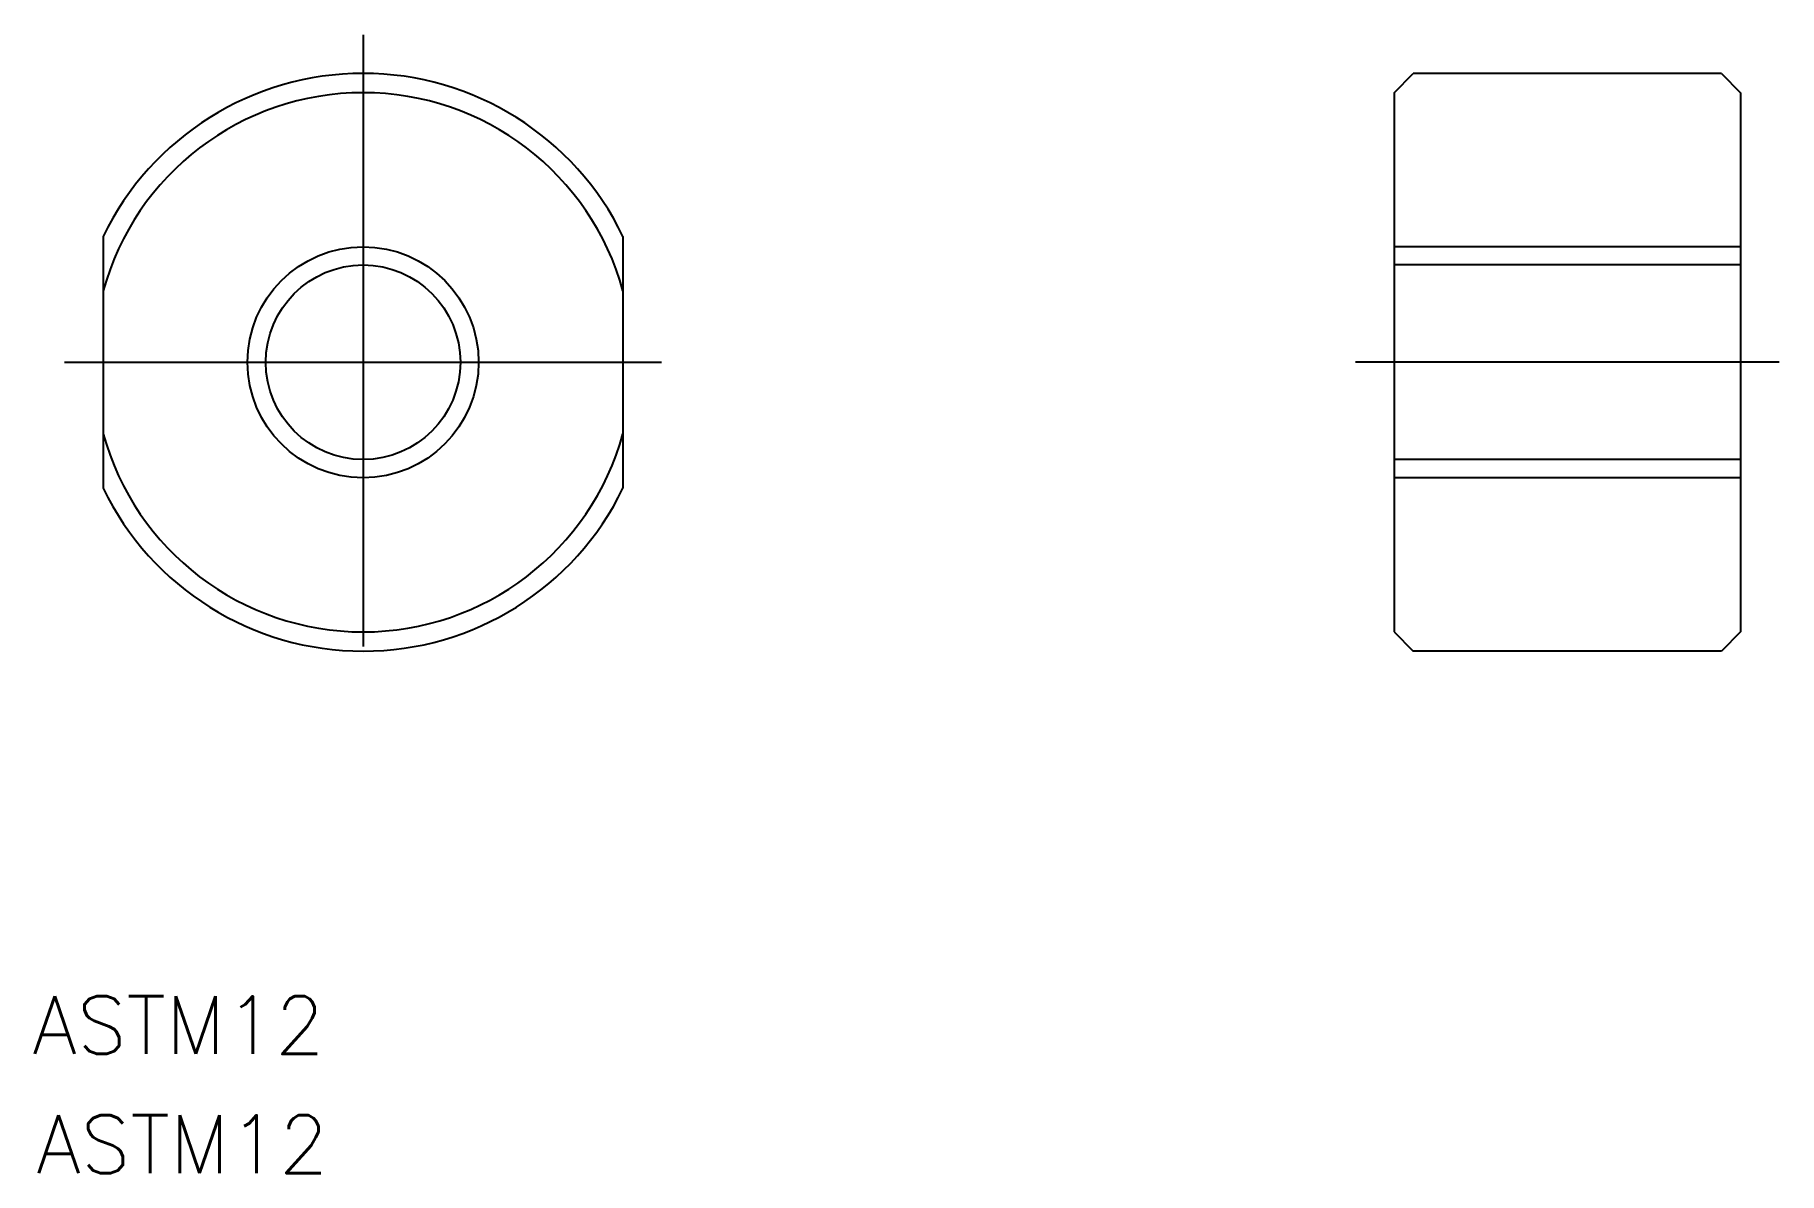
# Model space of a CAD drawing. Extents: x -17 to 73.5, y -42.1 to 17.
import ezdxf

# ---------------------------------------------------------------- set-up
doc = ezdxf.new("R2010")
doc.units = 0
doc.linetypes.add('CENTER', pattern=[50.8, 31.75, -6.35, 6.35, -6.35])
doc.layers.get('0').update_dxf_attribs({"linetype": 'CONTINUOUS'})
doc.layers.add('CENTER', color=1, linetype='CENTER')
doc.styles.get("Standard").update_dxf_attribs({"font": 'txt.shx', "height": 3, "bigfont": 'bigfont.shx'})

# ---------------------------------------------------------------- blocks, each defined once
blk = doc.blocks.new('*U2')
at = {"color": 7, "linetype": 'CONTINUOUS'}
blk.add_text('ASTM12', height=3, dxfattribs=at).set_placement((-17.175, -35.915))
blk = doc.blocks.new('*U3')
at = {"color": 7, "linetype": 'CONTINUOUS'}
blk.add_text('ASTM12', height=3, dxfattribs=at).set_placement((-16.975, -42.101))

msp = doc.modelspace()

# ---------------------------------------------------------------- linework, layer by layer
at = {"color": 7, "linetype": 'CONTINUOUS'}
for p, q in [((53.548, 14), (54.548, 15)), ((70.548, 15), (54.548, 15)), ((70.548, 15), (71.548, 14)), ((53.548, 14), (53.548, -14)), ((71.548, 14), (71.548, -14)), ((-13.5, 6.538), (-13.5, -6.538)), ((13.5, 6.538), (13.5, -6.538)), ((71.548, 5.053), (53.548, 5.053)), ((71.548, -5.053), (53.548, -5.053)), ((53.548, -14), (54.548, -15)), ((71.548, -14), (70.548, -15)), ((70.548, -15), (54.548, -15))]:
    msp.add_line(p, q, dxfattribs=at)
at = {"color": 3, "linetype": 'CONTINUOUS'}
for p, q in [((71.548, 6), (53.548, 6)), ((71.548, -6), (53.548, -6))]:
    msp.add_line(p, q, dxfattribs=at)
msp.add_circle((0, 0), 6, dxfattribs=at)
at = {"color": 7, "linetype": 'CONTINUOUS'}
msp.add_circle((0, 0), 5.053, dxfattribs=at)
for radius, start, end in [(15, 25.84193, 154.15807), (14, 15.35889, 164.64111), (14, 195.35889, 344.64111), (15, 205.84193, 334.15807)]:
    msp.add_arc((0, 0), radius, start, end, dxfattribs=at)
at = {"layer": 'CENTER', "color": 1, "linetype": 'CENTER'}
for p, q in [((0, 17), (0, -17)), ((-15.5, 0), (15.5, 0)), ((73.548, 0), (51.548, 0))]:
    msp.add_line(p, q, dxfattribs=at)

# ---------------------------------------------------------------- block references
at = {"color": 7, "linetype": 'CONTINUOUS'}
for name in ['*U2', '*U3']:
    msp.add_blockref(name, (0, 0), dxfattribs=at)

doc.saveas('drawing.dxf')
